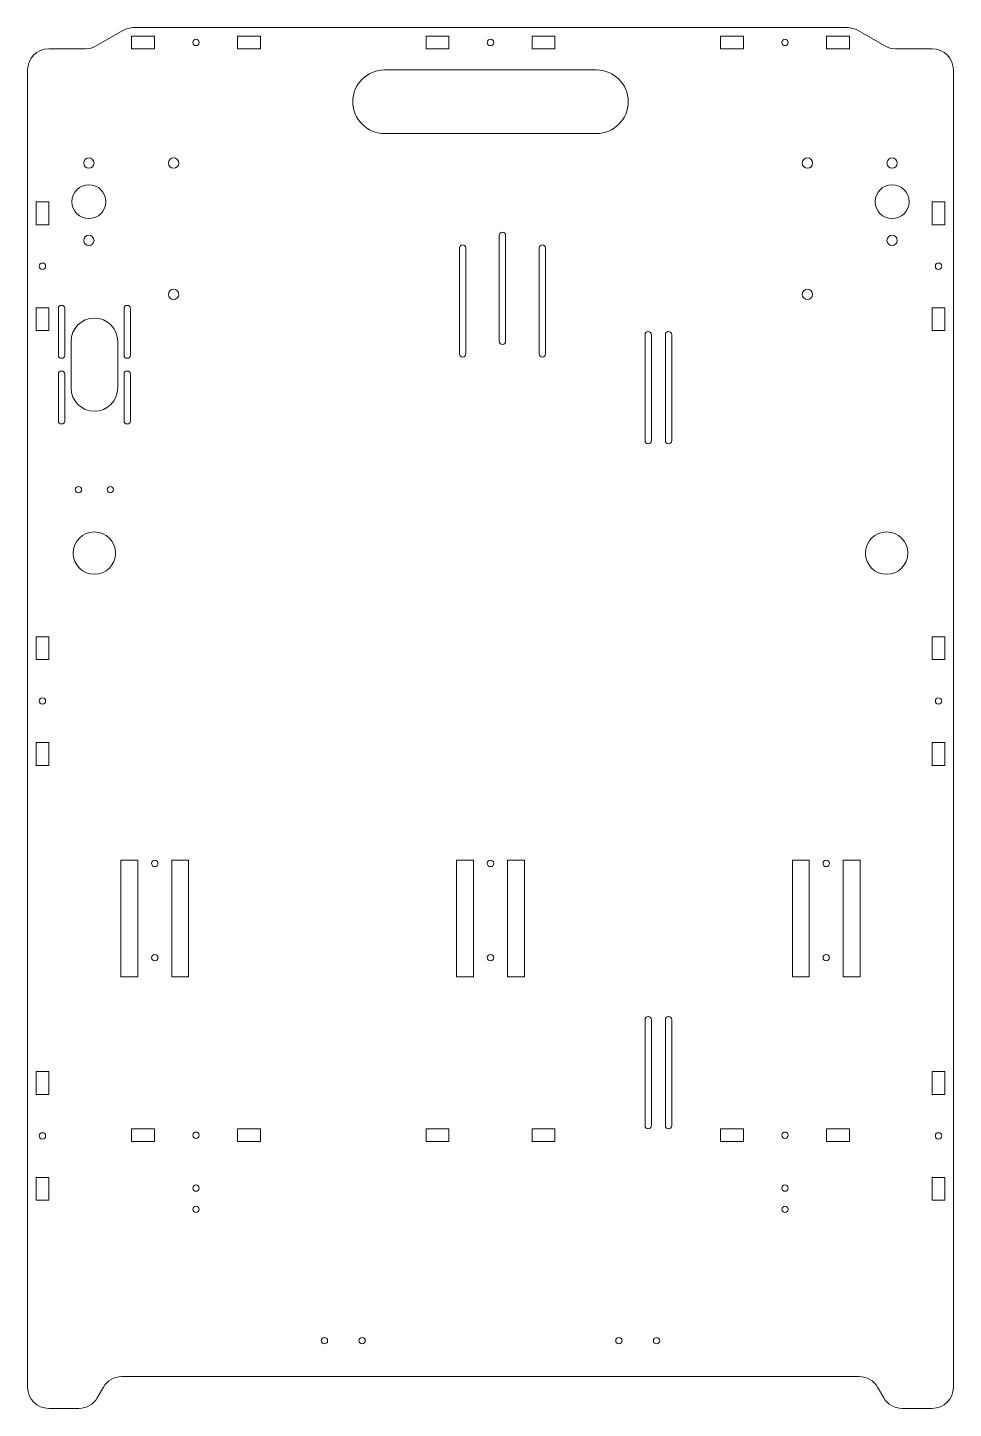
# Model space of a CAD drawing. Header units: millimetres. Extents: x -218 to 218, y 0 to 652.
import ezdxf

# ---------------------------------------------------------------- set-up
doc = ezdxf.new("R2010")
doc.units = ezdxf.units.MM

msp = doc.modelspace()

# ---------------------------------------------------------------- linework, layer by layer
at = {"color": 7, "linetype": 'Continuous', "lineweight": 15}
for p, q in [((168.45, 652), (-168.45, 652)), ((-173.45, 650.66), (-186.13, 643.34)), ((-169.37, 648), (-169.37, 642)), ((-158.57, 648), (-169.37, 648)), ((-158.57, 642), (-158.57, 648)), ((-108.57, 648), (-119.37, 648)), ((-119.37, 648), (-119.37, 642)), ((-108.57, 642), (-108.57, 648)), ((-19.6, 648), (-30.4, 648)), ((-30.4, 648), (-30.4, 642)), ((-19.6, 642), (-19.6, 648)), ((19.6, 642), (19.6, 648)), ((19.6, 648), (30.4, 648)), ((30.4, 648), (30.4, 642)), ((108.57, 642), (108.57, 648)), ((108.57, 648), (119.37, 648)), ((119.37, 648), (119.37, 642)), ((158.57, 642), (158.57, 648)), ((158.57, 648), (169.37, 648)), ((169.37, 648), (169.37, 642)), ((173.45, 650.66), (186.13, 643.34)), ((-191.13, 642), (-208.45, 642)), ((-169.37, 642), (-158.57, 642)), ((-119.37, 642), (-108.57, 642)), ((-30.4, 642), (-19.6, 642)), ((30.4, 642), (19.6, 642)), ((119.37, 642), (108.57, 642)), ((169.37, 642), (158.57, 642)), ((191.13, 642), (208.45, 642)), ((-218.45, 632), (-218.45, 10)), ((50, 632), (-50, 632)), ((218.45, 632), (218.45, 10)), ((-50, 602), (50, 602)), ((-208.45, 569.73), (-214.45, 569.73)), ((-214.45, 569.73), (-214.45, 558.93)), ((-208.45, 558.93), (-208.45, 569.73)), ((208.45, 558.93), (208.45, 569.73)), ((208.45, 569.73), (214.45, 569.73)), ((214.45, 569.73), (214.45, 558.93)), ((-214.45, 558.93), (-208.45, 558.93)), ((214.45, 558.93), (208.45, 558.93)), ((-14.65, 547.95), (-14.65, 497.95)), ((-11.65, 497.95), (-11.65, 547.95)), ((4.15, 553.9), (4.15, 503.9)), ((7.15, 503.9), (7.15, 553.9)), ((22.95, 547.95), (22.95, 497.95)), ((25.95, 497.95), (25.95, 547.95)), ((-208.45, 519.73), (-214.45, 519.73)), ((-214.45, 519.73), (-214.45, 508.93)), ((-208.45, 508.93), (-208.45, 519.73)), ((-203.95, 519.34), (-203.95, 497.34)), ((-200.95, 497.34), (-200.95, 519.34)), ((-172.95, 519.34), (-172.95, 497.34)), ((-169.95, 497.34), (-169.95, 519.34)), ((208.45, 508.93), (208.45, 519.73)), ((208.45, 519.73), (214.45, 519.73)), ((214.45, 519.73), (214.45, 508.93)), ((-214.45, 508.93), (-208.45, 508.93)), ((214.45, 508.93), (208.45, 508.93)), ((-197.95, 503.84), (-197.95, 481.84)), ((-175.95, 481.84), (-175.95, 503.84)), ((72.92, 507), (72.92, 457)), ((75.92, 457), (75.92, 507)), ((82.53, 507), (82.53, 457)), ((85.53, 457), (85.53, 507)), ((-203.95, 488.34), (-203.95, 466.34)), ((-200.95, 466.34), (-200.95, 488.34)), ((-172.95, 488.34), (-172.95, 466.34)), ((-169.95, 466.34), (-169.95, 488.34)), ((-208.45, 364.4), (-214.45, 364.4)), ((-214.45, 364.4), (-214.45, 353.6)), ((-208.45, 353.6), (-208.45, 364.4)), ((208.45, 353.6), (208.45, 364.4)), ((208.45, 364.4), (214.45, 364.4)), ((214.45, 364.4), (214.45, 353.6)), ((-214.45, 353.6), (-208.45, 353.6)), ((214.45, 353.6), (208.45, 353.6)), ((-208.45, 314.4), (-214.45, 314.4)), ((-214.45, 314.4), (-214.45, 303.6)), ((-208.45, 303.6), (-208.45, 314.4)), ((208.45, 303.6), (208.45, 314.4)), ((208.45, 314.4), (214.45, 314.4)), ((214.45, 314.4), (214.45, 303.6)), ((-214.45, 303.6), (-208.45, 303.6)), ((214.45, 303.6), (208.45, 303.6)), ((-174.45, 258.83), (-174.45, 203.83)), ((-166.45, 258.83), (-174.45, 258.83)), ((-166.45, 203.83), (-166.45, 258.83)), ((-150.45, 258.83), (-150.45, 203.83)), ((-142.45, 258.83), (-150.45, 258.83)), ((-142.45, 203.83), (-142.45, 258.83)), ((-16, 258.83), (-16, 203.83)), ((-8, 258.83), (-16, 258.83)), ((-8, 203.83), (-8, 258.83)), ((8, 258.83), (8, 203.83)), ((16, 258.83), (8, 258.83)), ((16, 203.83), (16, 258.83)), ((142.45, 203.83), (142.45, 258.83)), ((142.45, 258.83), (150.45, 258.83)), ((150.45, 258.83), (150.45, 203.83)), ((166.45, 203.83), (166.45, 258.83)), ((166.45, 258.83), (174.45, 258.83)), ((174.45, 258.83), (174.45, 203.83)), ((-174.45, 203.83), (-166.45, 203.83)), ((-150.45, 203.83), (-142.45, 203.83)), ((-16, 203.83), (-8, 203.83)), ((8, 203.83), (16, 203.83)), ((150.45, 203.83), (142.45, 203.83)), ((174.45, 203.83), (166.45, 203.83)), ((72.92, 183.5), (72.92, 133.5)), ((75.92, 133.5), (75.92, 183.5)), ((82.53, 183.5), (82.53, 133.5)), ((85.53, 133.5), (85.53, 183.5)), ((-208.45, 159.07), (-214.45, 159.07)), ((-214.45, 159.07), (-214.45, 148.27)), ((-208.45, 148.27), (-208.45, 159.07)), ((208.45, 148.27), (208.45, 159.07)), ((208.45, 159.07), (214.45, 159.07)), ((214.45, 159.07), (214.45, 148.27)), ((-214.45, 148.27), (-208.45, 148.27)), ((214.45, 148.27), (208.45, 148.27)), ((-158.57, 132), (-169.37, 132)), ((-169.37, 132), (-169.37, 126)), ((-158.57, 126), (-158.57, 132)), ((-108.57, 132), (-119.37, 132)), ((-119.37, 132), (-119.37, 126)), ((-108.57, 126), (-108.57, 132)), ((-19.6, 132), (-30.4, 132)), ((-30.4, 132), (-30.4, 126)), ((-19.6, 126), (-19.6, 132)), ((19.6, 126), (19.6, 132)), ((19.6, 132), (30.4, 132)), ((30.4, 132), (30.4, 126)), ((108.57, 126), (108.57, 132)), ((108.57, 132), (119.37, 132)), ((119.37, 132), (119.37, 126)), ((158.57, 126), (158.57, 132)), ((158.57, 132), (169.37, 132)), ((169.37, 132), (169.37, 126)), ((-169.37, 126), (-158.57, 126)), ((-119.37, 126), (-108.57, 126)), ((-30.4, 126), (-19.6, 126)), ((30.4, 126), (19.6, 126)), ((119.37, 126), (108.57, 126)), ((169.37, 126), (158.57, 126)), ((-208.45, 109.07), (-214.45, 109.07)), ((-214.45, 109.07), (-214.45, 98.27)), ((-208.45, 98.27), (-208.45, 109.07)), ((208.45, 98.27), (208.45, 109.07)), ((208.45, 109.07), (214.45, 109.07)), ((214.45, 109.07), (214.45, 98.27)), ((-214.45, 98.27), (-208.45, 98.27)), ((214.45, 98.27), (208.45, 98.27)), ((-174.02, 15), (174.02, 15)), ((-185.56, 5), (-182.68, 10)), ((185.56, 5), (182.68, 10)), ((-208.45, 0), (-194.22, 0)), ((208.45, 0), (194.22, 0))]:
    msp.add_line(p, q, dxfattribs=at)
for centre, radius in [((-138.97, 645), 1.5), ((0, 645), 1.5), ((138.97, 645), 1.5), ((-189.55, 588.05), 2.43), ((-149.55, 588.05), 2.43), ((149.55, 588.05), 2.43), ((189.55, 588.05), 2.43), ((-189.55, 569.8), 8), ((189.55, 569.8), 8), ((-189.55, 551.55), 2.43), ((189.55, 551.55), 2.43), ((-211.45, 539.33), 1.5), ((211.45, 539.33), 1.5), ((-149.55, 526.05), 2.43), ((149.55, 526.05), 2.43), ((-194.45, 433.84), 1.5), ((-179.45, 433.84), 1.5), ((-186.95, 403.84), 10), ((186.95, 403.84), 10), ((-211.45, 334), 1.5), ((211.45, 334), 1.5), ((-158.45, 257.33), 1.5), ((0, 257.33), 1.5), ((158.45, 257.33), 1.5), ((-158.45, 212.83), 1.5), ((0, 212.83), 1.5), ((158.45, 212.83), 1.5), ((-138.97, 129), 1.5), ((138.97, 129), 1.5), ((-211.45, 128.67), 1.5), ((211.45, 128.67), 1.5), ((-138.97, 104), 1.5), ((138.97, 104), 1.5), ((-138.97, 94), 1.5), ((138.97, 94), 1.5), ((-78.38, 31.95), 1.5), ((-60.58, 31.95), 1.5), ((60.58, 31.95), 1.5), ((78.38, 31.95), 1.5)]:
    msp.add_circle(centre, radius, dxfattribs=at)
for centre, radius, start, end in [((-168.45, 642), 10, 90, 120), ((168.45, 642), 10, 60, 90), ((-208.45, 632), 10, 90, 180), ((-191.13, 652), 10, 270, 300), ((191.13, 652), 10, 240, 270), ((208.45, 632), 10, 0, 90), ((-50, 617), 15, 90, 270), ((50, 617), 15, 270, 90), ((5.65, 553.9), 1.5, 0, 180), ((-13.15, 547.95), 1.5, 0, 180), ((24.45, 547.95), 1.5, 0, 180), ((-202.45, 519.34), 1.5, 360, 180), ((-171.45, 519.34), 1.5, 0, 180), ((-186.95, 503.84), 11, 0, 180), ((5.65, 503.9), 1.5, 180, 360), ((74.42, 507), 1.5, 0, 180), ((84.03, 507), 1.5, 0, 180), ((-202.45, 497.34), 1.5, 180, 360), ((-171.45, 497.34), 1.5, 180, 360), ((-13.15, 497.95), 1.5, 180, 0), ((24.45, 497.95), 1.5, 180, 0), ((-202.45, 488.34), 1.5, 0, 180), ((-171.45, 488.34), 1.5, 0, 180), ((-186.95, 481.84), 11, 180, 0), ((-202.45, 466.34), 1.5, 180, 0), ((-171.45, 466.34), 1.5, 180, 0), ((74.42, 457), 1.5, 180, 0), ((84.03, 457), 1.5, 180, 0), ((74.42, 183.5), 1.5, 0, 180), ((84.03, 183.5), 1.5, 0, 180), ((74.42, 133.5), 1.5, 180, 0), ((84.03, 133.5), 1.5, 180, 0), ((-174.02, 5), 10, 90, 150), ((174.02, 5), 10, 30, 90), ((-208.45, 10), 10, 180, 270), ((208.45, 10), 10, 270, 0), ((-194.22, 10), 10, 270, 330), ((194.22, 10), 10, 210, 270)]:
    msp.add_arc(centre, radius, start, end, dxfattribs=at)

doc.saveas('drawing.dxf')
